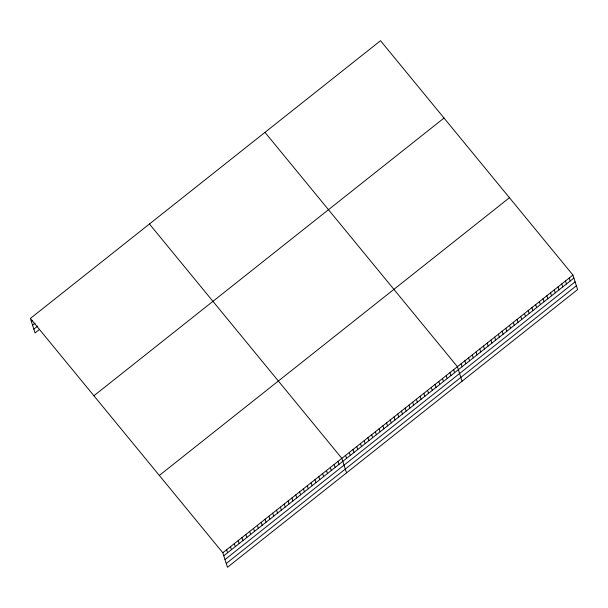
<?xml version="1.0" encoding="UTF-8"?>
<svg xmlns="http://www.w3.org/2000/svg" width="608" height="608" viewBox="0 0 608 608"><rect width="100%" height="100%" fill="white"/><g stroke="black" fill="none" stroke-linecap="round" stroke-linejoin="round"><path stroke-width="0.91" d="M30.4 318.417L380.524 40.713L572.941 275.059L577.6 289.583L227.476 567.287L222.817 552.763L30.4 318.417L35.059 332.941L38.904 329.893M31.365 321.419L32.642 320.401M32.581 325.219L35.142 323.19M33.843 329.141L37.681 326.093M93.898 395.755L444.022 118.051M159.319 475.433L509.443 197.729M222.817 552.763L572.941 275.059M223.782 555.765L573.899 278.061M224.998 559.565L575.122 281.861M226.26 563.487L576.376 285.775M264.982 132.354L457.398 366.7L462.057 381.224M149.439 224.002L341.856 458.348L346.522 472.864M569.21 278.016L570.175 281.018M565.486 280.972L566.451 283.974M561.754 283.928L562.719 286.93M558.03 286.885L558.995 289.887M554.306 289.841L555.264 292.843M550.574 292.798L551.54 295.8M546.85 295.754L547.816 298.756M543.119 298.71L544.084 301.712M539.395 301.667L540.36 304.669M535.671 304.623L536.628 307.625M531.939 307.58L532.904 310.582M528.215 310.536L529.173 313.538M524.484 313.492L525.449 316.494M520.76 316.449L521.725 319.451M517.036 319.405L517.993 322.407M513.304 322.362L514.269 325.364M509.58 325.318L510.538 328.32M505.848 328.274L506.814 331.276M502.124 331.231L503.09 334.225M498.393 334.187L499.358 337.182M494.669 337.144L495.634 340.138M490.945 340.1L491.902 343.094M487.213 343.056L488.178 346.051M483.489 346.013L484.454 349.007M479.758 348.969L480.723 351.964M476.034 351.926L476.999 354.92M472.31 354.882L473.267 357.876M468.578 357.838L469.543 360.833M464.854 360.795L465.819 363.789M461.122 363.744L462.088 366.746M453.674 369.656L454.632 372.658M449.943 372.613L450.908 375.615M446.219 375.569L447.176 378.571M442.487 378.526L443.452 381.528M438.763 381.482L439.728 384.484M435.039 384.438L435.997 387.44M431.308 387.395L432.273 390.397M427.584 390.351L428.541 393.353M423.852 393.308L424.817 396.31M420.128 396.264L421.093 399.266M416.396 399.22L417.362 402.222M412.672 402.177L413.638 405.179M408.948 405.133L409.906 408.135M405.217 408.09L406.182 411.092M401.493 411.046L402.458 414.048M397.761 414.002L398.726 417.004M394.037 416.959L395.002 419.961M390.313 419.915L391.271 422.917M386.582 422.872L387.547 425.874M382.858 425.828L383.823 428.83M379.126 428.784L380.091 431.786M375.402 431.741L376.367 434.743M371.678 434.697L372.636 437.699M367.946 437.654L368.912 440.656M364.222 440.61L365.188 443.612M360.491 443.566L361.456 446.568M356.767 446.523L357.732 449.517M353.043 449.479L354 452.474M349.311 452.436L350.276 455.43M345.587 455.392L346.545 458.386M338.018 461.388L338.983 464.39M334.18 464.436L335.145 467.438M330.342 467.484L331.299 470.486M326.496 470.531L327.461 473.526M322.658 473.571L323.623 476.573M318.82 476.619L319.778 479.621M314.974 479.666L315.94 482.668M311.136 482.714L312.102 485.708M307.298 485.762L308.264 488.756M303.46 488.802L304.418 491.804M299.615 491.849L300.58 494.851M295.777 494.897L296.742 497.899M291.939 497.944L292.904 500.939M288.101 500.984L289.058 503.986M284.255 504.032L285.22 507.034M280.417 507.08L281.382 510.082M276.579 510.127L277.544 513.122M272.741 513.167L273.699 516.169M268.896 516.215L269.861 519.217M265.058 519.262L266.023 522.264M261.22 522.31L262.177 525.304M257.374 525.35L258.339 528.352M253.536 528.398L254.501 531.4M249.698 531.445L250.663 534.447M245.86 534.493L246.818 537.487M242.014 537.533L242.98 540.535M238.176 540.58L239.142 543.582M234.338 543.628L235.304 546.63M230.5 546.676L231.458 549.67M226.655 549.723L227.62 552.718"/></g></svg>
